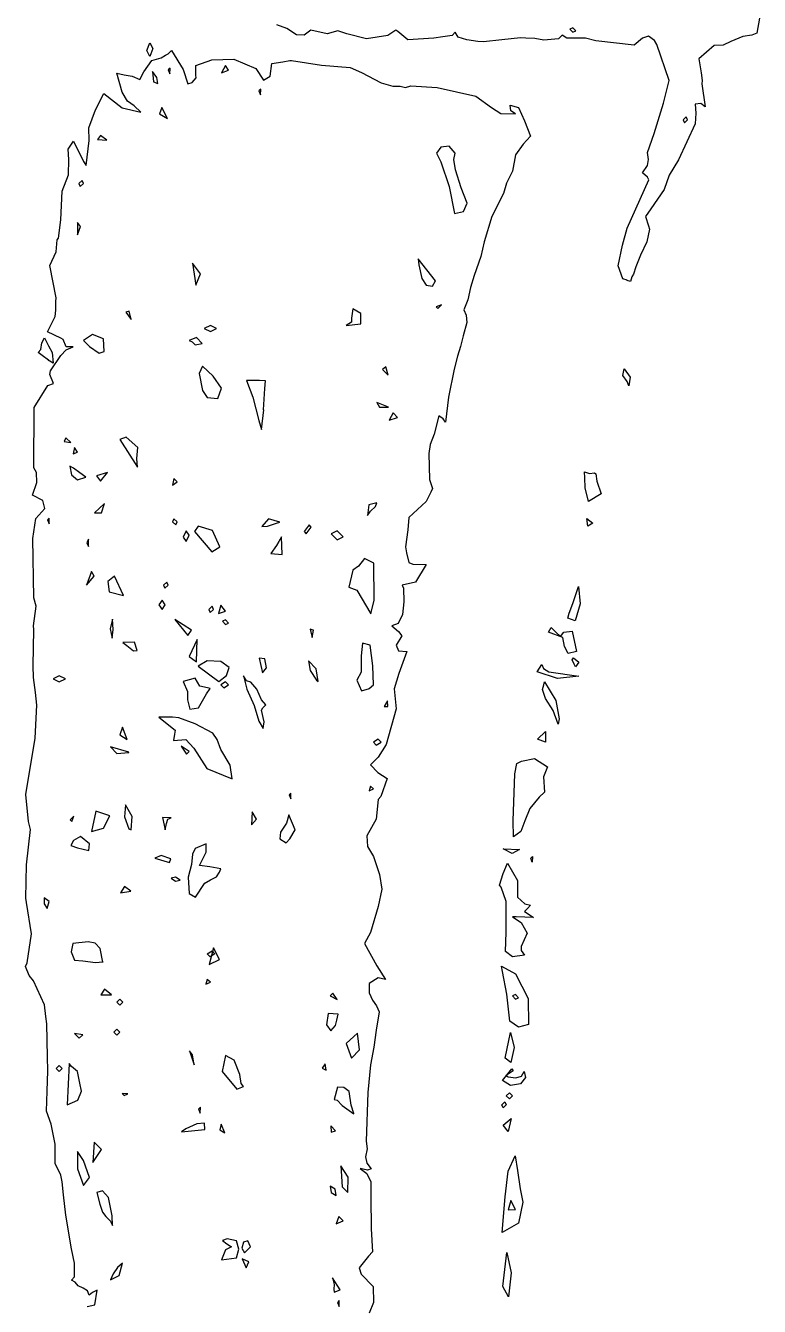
# Model space of a CAD drawing. Extents: x -16 to 63, y -3 to 108.
# Drawn here: x 39.909 to 41.47, y 86.249 to 88.974 of the extents above; entities that cross this region are included whole.
import ezdxf

# ---------------------------------------------------------------- set-up
doc = ezdxf.new("R2010")
doc.units = 0

msp = doc.modelspace()

# ---------------------------------------------------------------- linework, layer by layer
at = {"layer": 'Layer 1'}
for p, q in [((40.464557, 88.967687), (40.44308, 88.975589)), ((41.072884, 88.969603), (41.06645, 88.966781)), ((41.079319, 88.962801), (41.072884, 88.969603)), ((41.469753, 88.99012), (41.464448, 88.958032)), ((40.484736, 88.954648), (40.464557, 88.967687)), ((40.500964, 88.953801), (40.484736, 88.954648)), ((40.515414, 88.964131), (40.500964, 88.953801)), ((40.550161, 88.956257), (40.515414, 88.964131)), ((40.572654, 88.962776), (40.550161, 88.956257)), ((40.592099, 88.956595), (40.572654, 88.962776)), ((40.633874, 88.946153), (40.592099, 88.956595)), ((40.679114, 88.953011), (40.633874, 88.946153)), ((40.696583, 88.9643), (40.679114, 88.953011)), ((40.700732, 88.96176), (40.696583, 88.9643)), ((40.721814, 88.944178), (40.700732, 88.96176)), ((40.777319, 88.947254), (40.721814, 88.944178)), ((40.796594, 88.950076), (40.777319, 88.947254)), ((40.81587, 88.952898), (40.796594, 88.950076)), ((40.822305, 88.959841), (40.81587, 88.952898)), ((40.828739, 88.949681), (40.822305, 88.959841)), ((40.847423, 88.943641), (40.828739, 88.949681)), ((40.87048, 88.940622), (40.847423, 88.943641)), ((40.922101, 88.943895), (40.882503, 88.939775)), ((40.961545, 88.947847), (40.922101, 88.943895)), ((40.973031, 88.947564), (40.961545, 88.947847)), ((40.992335, 88.947), (40.973031, 88.947564)), ((41.011357, 88.943077), (40.992335, 88.947)), ((41.042461, 88.945617), (41.011357, 88.943077)), ((41.050504, 88.953491), (41.042461, 88.945617)), ((41.060156, 88.947056), (41.050504, 88.953491)), ((41.099754, 88.947621), (41.060156, 88.947056)), ((41.06645, 88.966781), (41.072884, 88.959979)), ((41.072884, 88.959979), (41.079319, 88.962801)), ((41.079319, 88.962801), (41.079319, 88.962801)), ((41.121711, 88.941892), (41.099754, 88.947621)), ((41.220839, 88.947169), (41.203144, 88.932776)), ((41.23368, 88.951769), (41.220839, 88.947169)), ((41.246549, 88.942513), (41.23368, 88.951769)), ((41.251714, 88.934243), (41.246549, 88.942513)), ((41.434222, 88.950863), (41.408906, 88.940083)), ((41.453695, 88.954081), (41.434222, 88.950863)), ((41.464448, 88.958032), (41.453695, 88.954081)), ((40.166599, 88.921086), (40.173033, 88.93754)), ((40.173033, 88.908612), (40.166599, 88.921086)), ((40.166599, 88.921086), (40.166599, 88.921086)), ((40.173033, 88.93754), (40.179468, 88.925065)), ((40.179468, 88.925065), (40.173033, 88.908612)), ((40.211831, 88.914116), (40.218718, 88.920918)), ((40.218718, 88.920918), (40.243976, 88.880388)), ((40.882503, 88.939775), (40.87048, 88.940622)), ((41.203144, 88.932776), (41.121711, 88.941892)), ((41.27782, 88.857115), (41.251714, 88.934243)), ((41.373487, 88.931842), (41.340882, 88.903453)), ((41.39282, 88.932124), (41.373487, 88.931842)), ((41.408906, 88.940083), (41.39282, 88.932124)), ((40.16041, 88.875452), (40.176977, 88.899977)), ((40.176977, 88.899977), (40.19693, 88.905621)), ((40.19693, 88.905621), (40.206074, 88.910871)), ((40.206074, 88.910871), (40.211831, 88.914116)), ((40.271129, 88.889391), (40.305066, 88.901583)), ((40.271129, 88.868591), (40.271129, 88.889391)), ((40.305066, 88.901583), (40.351816, 88.902429)), ((40.334227, 88.889106), (40.325449, 88.873922)), ((40.340266, 88.879454), (40.334227, 88.889106)), ((40.351816, 88.902429), (40.398262, 88.882617)), ((40.429109, 88.866503), (40.432552, 88.893681)), ((40.432552, 88.893681), (40.45575, 88.89687)), ((40.45575, 88.89687), (40.470962, 88.9002)), ((40.470962, 88.9002), (40.474603, 88.899635)), ((40.474603, 88.899635), (40.538012, 88.889983)), ((40.538012, 88.889983), (40.599342, 88.884847)), ((41.340882, 88.903453), (41.34599, 88.873794)), ((40.114465, 88.832291), (40.102583, 88.872771)), ((40.102583, 88.872771), (40.118642, 88.869553)), ((40.118642, 88.869553), (40.135406, 88.866731)), ((40.135406, 88.866731), (40.151746, 88.859619)), ((40.151746, 88.859619), (40.16041, 88.875452)), ((40.187875, 88.863396), (40.178844, 88.876237)), ((40.178844, 88.876237), (40.181102, 88.854788)), ((40.190133, 88.851034), (40.187875, 88.863396)), ((40.187875, 88.863396), (40.187875, 88.863396)), ((40.216114, 88.883885), (40.212219, 88.87999)), ((40.212219, 88.87999), (40.215606, 88.871552)), ((40.215606, 88.871552), (40.216171, 88.883885)), ((40.216171, 88.883885), (40.216114, 88.883885)), ((40.243976, 88.880388), (40.253628, 88.850218)), ((40.26328, 88.852758), (40.271324, 88.863285)), ((40.271324, 88.863285), (40.271129, 88.868591)), ((40.325449, 88.873922), (40.340266, 88.879454)), ((40.340266, 88.879454), (40.340266, 88.879454)), ((40.398262, 88.882617), (40.414631, 88.857669)), ((40.414631, 88.857669), (40.429109, 88.866503)), ((40.599342, 88.884847), (40.623161, 88.874264)), ((40.623161, 88.874264), (40.665229, 88.852617)), ((41.34599, 88.873794), (41.347684, 88.857482)), ((40.181102, 88.854788), (40.190133, 88.851034)), ((40.253628, 88.850218), (40.26328, 88.852758)), ((40.408928, 88.838899), (40.405033, 88.835004)), ((40.405033, 88.835004), (40.40842, 88.826566)), ((40.40842, 88.826566), (40.408984, 88.838899)), ((40.408984, 88.838899), (40.408928, 88.838899)), ((40.665229, 88.852617), (40.68998, 88.845054)), ((40.68998, 88.845054), (40.705672, 88.845006)), ((40.705672, 88.845006), (40.71713, 88.842466)), ((40.71713, 88.842466), (40.72808, 88.845994)), ((40.72808, 88.845994), (40.784307, 88.842296)), ((40.784307, 88.842296), (40.866363, 88.824178)), ((41.265712, 88.808911), (41.27782, 88.857115)), ((41.347684, 88.857482), (41.347402, 88.850172)), ((41.347402, 88.850172), (41.354514, 88.801173)), ((40.057634, 88.795117), (40.075329, 88.829399)), ((40.075329, 88.829399), (40.114329, 88.799356)), ((40.125246, 88.813016), (40.114465, 88.832291)), ((40.139695, 88.803589), (40.125246, 88.813016)), ((40.866363, 88.824178), (40.899567, 88.79954)), ((41.246182, 88.744641), (41.265712, 88.808911)), ((41.34537, 88.808172), (41.332867, 88.807043)), ((41.332867, 88.807043), (41.334843, 88.787626)), ((41.354514, 88.801173), (41.34537, 88.808172)), ((40.043297, 88.756371), (40.057634, 88.795117)), ((40.114329, 88.799356), (40.153976, 88.790184)), ((40.153976, 88.790184), (40.139695, 88.803589)), ((40.198382, 88.799554), (40.193471, 88.786177)), ((40.193471, 88.786177), (40.210659, 88.776412)), ((40.210659, 88.776412), (40.198382, 88.799554)), ((40.198382, 88.799554), (40.198382, 88.799554)), ((40.899567, 88.79954), (40.919802, 88.786812)), ((40.919802, 88.786812), (40.950979, 88.786247)), ((40.941299, 88.792682), (40.939323, 88.805128)), ((40.939323, 88.805128), (40.957386, 88.799596)), ((40.950979, 88.786247), (40.941299, 88.792682)), ((40.957386, 88.799596), (40.970227, 88.771656)), ((41.314303, 88.780015), (41.307501, 88.77358)), ((41.317125, 88.77358), (41.314303, 88.780015)), ((41.334843, 88.787626), (41.332867, 88.765133)), ((40.044143, 88.729983), (40.043297, 88.756371)), ((40.970227, 88.771656), (40.983068, 88.738653)), ((41.332867, 88.765133), (41.297869, 88.688459)), ((41.307501, 88.77358), (41.310323, 88.767146)), ((41.310323, 88.767146), (41.317125, 88.77358)), ((41.317125, 88.77358), (41.317125, 88.77358)), ((39.99927, 88.710984), (40.010757, 88.728086)), ((40.010757, 88.728086), (40.03181, 88.685079)), ((40.037483, 88.676725), (40.044143, 88.729983)), ((40.068199, 88.740143), (40.061397, 88.7321)), ((40.061397, 88.7321), (40.081576, 88.730125)), ((40.081576, 88.73004), (40.068199, 88.740143)), ((40.081576, 88.730125), (40.081576, 88.73004)), ((40.983068, 88.738653), (40.967009, 88.722002)), ((41.231507, 88.703981), (41.246182, 88.744641)), ((40.000681, 88.68897), (39.99927, 88.710984)), ((40.792107, 88.715322), (40.782652, 88.702594)), ((40.782652, 88.702594), (40.792333, 88.684504)), ((40.809463, 88.717862), (40.792107, 88.715322)), ((40.82222, 88.70265), (40.809463, 88.717862)), ((40.81968, 88.688991), (40.82222, 88.70265)), ((40.950951, 88.699424), (40.944516, 88.664076)), ((40.967009, 88.722002), (40.950951, 88.699424)), ((41.234047, 88.68939), (41.231507, 88.703981)), ((39.999835, 88.6563), (40.000681, 88.68897)), ((40.03181, 88.685079), (40.037483, 88.676725)), ((40.792333, 88.684504), (40.80952, 88.631799)), ((40.823518, 88.667373), (40.81968, 88.688991)), ((41.220811, 88.660773), (41.232071, 88.676719)), ((41.232071, 88.676719), (41.234047, 88.68939)), ((41.297869, 88.688459), (41.277803, 88.655795)), ((39.986627, 88.622067), (39.999835, 88.6563)), ((40.028939, 88.644885), (40.022137, 88.63845)), ((40.031761, 88.63845), (40.028939, 88.644885)), ((40.834976, 88.629058), (40.823518, 88.667373)), ((40.944516, 88.664076), (40.931675, 88.638535)), ((41.188355, 88.542889), (41.234611, 88.645815)), ((41.232071, 88.651347), (41.220811, 88.660773)), ((41.234611, 88.645815), (41.232071, 88.651347)), ((41.277803, 88.655795), (41.267191, 88.625698)), ((39.983607, 88.561113), (39.986627, 88.622067)), ((40.022137, 88.63845), (40.024959, 88.632016)), ((40.024959, 88.632016), (40.031761, 88.63845)), ((40.031761, 88.63845), (40.031761, 88.63845)), ((40.80952, 88.631799), (40.820781, 88.574654)), ((40.848015, 88.596543), (40.834976, 88.629058)), ((40.925241, 88.61703), (40.900349, 88.567751)), ((40.931675, 88.638535), (40.925241, 88.61703)), ((41.267191, 88.625698), (41.238498, 88.584096)), ((40.840056, 88.578775), (40.8481, 88.596414)), ((40.8481, 88.596414), (40.848015, 88.596543)), ((39.978922, 88.5217), (39.983607, 88.561113)), ((40.820781, 88.574654), (40.840056, 88.578775)), ((40.900349, 88.567751), (40.883951, 88.514193)), ((41.238498, 88.584096), (41.227237, 88.567868)), ((41.227237, 88.567868), (41.234039, 88.548141)), ((40.025236, 88.546864), (40.018914, 88.554907)), ((40.018914, 88.554907), (40.018914, 88.529197)), ((40.018914, 88.529197), (40.025236, 88.546864)), ((40.025236, 88.546864), (40.025236, 88.546864)), ((41.178703, 88.507219), (41.188355, 88.542889)), ((41.236296, 88.540662), (41.230144, 88.513738)), ((41.234039, 88.548141), (41.236296, 88.540662)), ((39.973447, 88.492829), (39.975705, 88.518003)), ((39.975705, 88.518003), (39.978922, 88.5217)), ((40.883951, 88.514193), (40.877065, 88.482836)), ((41.169277, 88.463148), (41.178703, 88.507219)), ((41.230144, 88.513738), (41.21671, 88.485601)), ((39.960295, 88.463492), (39.973447, 88.492829)), ((40.877065, 88.482836), (40.863011, 88.442422)), ((41.21671, 88.485601), (41.206889, 88.461104)), ((39.973475, 88.39518), (39.960295, 88.463492)), ((40.28096, 88.445626), (40.263406, 88.468429)), ((40.263406, 88.468429), (40.271139, 88.421524)), ((40.78075, 88.431176), (40.743833, 88.477771)), ((40.743833, 88.477771), (40.744961, 88.465325)), ((40.744961, 88.465325), (40.751622, 88.435717)), ((41.178929, 88.435264), (41.169277, 88.463148)), ((41.206889, 88.461104), (41.201696, 88.445328)), ((40.271139, 88.421524), (40.28096, 88.445626)), ((40.28096, 88.445626), (40.28096, 88.445626)), ((40.751622, 88.435717), (40.761048, 88.42217)), ((40.774284, 88.41963), (40.780747, 88.431173)), ((40.780747, 88.431173), (40.78075, 88.431176)), ((40.863011, 88.442422), (40.855108, 88.416711)), ((41.188581, 88.432357), (41.178929, 88.435264)), ((41.188798, 88.431866), (41.188581, 88.432357)), ((41.195318, 88.429326), (41.188798, 88.431866)), ((41.19814, 88.439344), (41.195318, 88.429326)), ((41.201696, 88.445328), (41.19814, 88.439344)), ((40.761048, 88.42217), (40.774284, 88.41963)), ((40.855108, 88.416711), (40.849238, 88.391001)), ((39.972662, 88.368369), (39.973227, 88.386883)), ((39.973227, 88.386883), (39.973475, 88.39518)), ((40.605005, 88.371249), (40.601788, 88.351973)), ((40.62191, 88.361625), (40.605005, 88.371249)), ((40.793554, 88.380111), (40.782039, 88.375708)), ((40.782039, 88.375708), (40.785652, 88.372124)), ((40.785652, 88.372124), (40.793582, 88.380111)), ((40.793582, 88.380111), (40.793554, 88.380111)), ((40.849238, 88.391001), (40.841308, 88.369467)), ((39.954995, 88.322669), (39.971816, 88.35533)), ((39.971816, 88.35533), (39.972662, 88.368369)), ((40.12882, 88.366649), (40.121934, 88.364673)), ((40.121934, 88.364673), (40.133307, 88.348502)), ((40.12882, 88.366592), (40.12882, 88.366649)), ((40.133307, 88.348502), (40.12882, 88.366592)), ((40.60207, 88.34297), (40.590809, 88.335915)), ((40.601788, 88.351973), (40.60207, 88.34297)), ((40.62191, 88.339753), (40.62191, 88.361625)), ((40.841308, 88.369467), (40.84619, 88.358207)), ((40.84619, 88.358207), (40.847037, 88.342713)), ((39.983917, 88.309433), (39.954995, 88.322669)), ((40.051246, 88.317071), (40.031773, 88.30423)), ((40.074219, 88.307983), (40.051246, 88.317071)), ((40.30169, 88.336366), (40.288849, 88.329932)), ((40.288849, 88.329932), (40.30169, 88.323497)), ((40.314559, 88.329932), (40.30169, 88.336366)), ((40.30169, 88.323497), (40.314559, 88.329932)), ((40.314559, 88.329932), (40.314559, 88.329932)), ((40.590809, 88.335915), (40.621791, 88.339753)), ((40.621791, 88.339753), (40.62191, 88.339753)), ((40.847037, 88.342713), (40.83984, 88.313793)), ((39.941094, 88.285147), (39.943352, 88.298863)), ((39.943352, 88.298863), (39.94877, 88.309475)), ((39.94877, 88.309475), (39.957265, 88.292542)), ((39.957265, 88.292542), (39.965308, 88.278741)), ((39.988743, 88.306413), (39.983917, 88.309433)), ((39.995178, 88.290637), (39.988743, 88.306413)), ((39.994755, 88.2844), (40.009628, 88.290354)), ((40.009628, 88.290354), (39.995178, 88.290637)), ((40.031773, 88.30423), (40.044416, 88.291389)), ((40.044416, 88.291389), (40.065244, 88.276939)), ((40.075602, 88.280692), (40.074191, 88.308011)), ((40.074191, 88.308011), (40.074219, 88.307983)), ((40.272178, 88.310664), (40.256712, 88.303863)), ((40.256712, 88.303863), (40.263147, 88.30104)), ((40.263147, 88.30104), (40.269581, 88.295001)), ((40.269581, 88.295001), (40.284313, 88.297823)), ((40.284285, 88.297795), (40.272178, 88.310664)), ((40.284313, 88.297823), (40.284285, 88.297795)), ((40.834111, 88.291385), (40.827733, 88.271065)), ((40.83984, 88.313793), (40.834111, 88.291385)), ((39.93528, 88.278713), (39.941094, 88.285147)), ((39.944226, 88.272278), (39.93528, 88.278713)), ((39.957039, 88.262231), (39.944226, 88.272278)), ((39.967284, 88.25622), (39.956955, 88.262259)), ((39.956955, 88.262259), (39.957039, 88.262231)), ((39.961791, 88.239755), (39.98372, 88.272208)), ((39.965308, 88.278741), (39.967284, 88.25622)), ((39.98372, 88.272208), (39.994755, 88.2844)), ((40.065244, 88.276939), (40.075602, 88.280692)), ((40.827733, 88.271065), (40.820762, 88.243435)), ((39.960098, 88.23205), (39.961791, 88.239755)), ((40.284918, 88.24938), (40.277665, 88.233745)), ((40.307806, 88.22827), (40.284918, 88.24938)), ((40.675084, 88.24835), (40.668057, 88.24231)), ((40.668057, 88.24231), (40.67991, 88.230429)), ((40.67991, 88.230429), (40.675084, 88.24835)), ((40.675084, 88.24835), (40.675084, 88.24835)), ((40.820762, 88.243435), (40.808626, 88.183443)), ((41.178927, 88.229603), (41.182145, 88.243799)), ((41.182145, 88.243799), (41.194986, 88.225906)), ((39.927253, 88.161743), (39.955808, 88.208598)), ((39.955808, 88.208598), (39.967803, 88.212718)), ((39.967803, 88.212718), (39.960098, 88.23205)), ((40.277665, 88.233745), (40.285172, 88.197688)), ((40.325191, 88.202757), (40.307806, 88.22827)), ((40.393398, 88.219049), (40.37892, 88.218767)), ((40.37892, 88.218767), (40.391761, 88.183726)), ((40.406041, 88.219219), (40.393398, 88.219049)), ((40.419334, 88.218654), (40.406041, 88.219219)), ((40.417923, 88.202172), (40.419334, 88.218654)), ((41.188579, 88.21696), (41.178927, 88.229603)), ((41.191768, 88.208013), (41.188551, 88.21696)), ((41.188551, 88.21696), (41.188579, 88.21696)), ((41.194986, 88.225906), (41.191768, 88.208013)), ((40.285172, 88.197688), (40.295247, 88.182984)), ((40.295247, 88.182984), (40.317825, 88.180444)), ((40.317825, 88.180444), (40.317853, 88.180602)), ((40.317853, 88.180602), (40.325191, 88.202757)), ((40.391761, 88.183726), (40.404602, 88.133937)), ((40.415101, 88.156444), (40.417923, 88.202172)), ((40.808626, 88.183443), (40.801656, 88.130722)), ((39.925842, 88.033213), (39.927253, 88.161743)), ((40.410867, 88.114633), (40.415157, 88.156551)), ((40.415157, 88.156551), (40.415101, 88.156444)), ((40.680909, 88.162145), (40.656074, 88.172277)), ((40.656074, 88.172277), (40.661803, 88.162568)), ((40.661803, 88.162568), (40.680909, 88.162004)), ((40.680909, 88.162004), (40.680909, 88.162145)), ((40.404602, 88.133937), (40.410867, 88.114633)), ((40.690928, 88.149981), (40.682489, 88.134967)), ((40.682489, 88.134967), (40.700213, 88.140329)), ((40.700185, 88.140329), (40.690928, 88.149981)), ((40.700213, 88.140329), (40.700185, 88.140329)), ((40.78794, 88.143563), (40.777526, 88.105073)), ((40.79683, 88.137128), (40.78794, 88.143563)), ((40.801656, 88.130722), (40.79683, 88.137128)), ((40.122281, 88.098532), (40.109016, 88.093706)), ((40.147794, 88.076208), (40.122281, 88.098532)), ((40.777526, 88.105073), (40.769652, 88.082721)), ((39.994387, 88.097093), (39.990661, 88.089473)), ((39.990661, 88.089473), (40.004575, 88.086933)), ((40.004575, 88.086905), (39.994387, 88.097093)), ((40.004575, 88.086933), (40.004575, 88.086905)), ((40.012759, 88.076208), (40.010219, 88.062972)), ((40.018912, 88.066782), (40.012759, 88.076208)), ((40.109016, 88.093706), (40.146738, 88.034499)), ((40.145254, 88.053292), (40.147794, 88.076208)), ((40.769652, 88.082721), (40.766632, 88.063361)), ((40.010219, 88.062972), (40.018883, 88.066782)), ((40.018883, 88.066782), (40.018912, 88.066782)), ((40.145327, 88.053295), (40.145254, 88.053292)), ((40.146738, 88.034499), (40.145327, 88.053295)), ((40.766632, 88.063361), (40.767761, 88.008364)), ((39.931599, 88.023222), (39.925842, 88.033213)), ((39.932728, 88.002028), (39.931599, 88.023222)), ((40.010814, 88.03258), (40.002771, 88.036559)), ((40.002771, 88.036559), (40.006073, 88.018186)), ((40.006073, 88.018186), (40.018914, 88.007575)), ((40.024107, 88.022674), (40.010814, 88.03258)), ((40.036553, 88.013276), (40.024107, 88.022674)), ((40.083131, 88.023012), (40.059847, 88.016041)), ((40.059847, 88.016041), (40.068032, 88.004781)), ((40.068032, 88.004781), (40.083131, 88.023012)), ((40.083131, 88.023012), (40.083131, 88.023012)), ((41.09863, 88.011822), (41.097783, 88.02438)), ((41.097783, 88.02438), (41.108536, 88.02105)), ((41.108536, 88.02105), (41.119232, 88.022461)), ((41.119232, 88.022461), (41.122139, 88.020768)), ((41.122139, 88.020768), (41.123832, 88.00471)), ((39.923499, 87.975386), (39.932728, 88.002028)), ((40.018914, 88.007575), (40.036553, 88.013276)), ((40.036553, 88.013276), (40.036553, 88.013276)), ((40.223866, 88.010397), (40.221044, 87.996258)), ((40.221044, 87.996258), (40.231035, 88.003426)), ((40.231007, 88.003426), (40.223866, 88.010397)), ((40.231035, 88.003426), (40.231007, 88.003426)), ((40.767761, 88.008364), (40.77428, 87.989342)), ((40.77428, 87.989342), (40.770809, 87.981102)), ((41.098912, 87.990316), (41.09863, 88.011822)), ((41.106504, 87.961882), (41.098912, 87.990316)), ((41.123832, 88.00471), (41.132807, 87.978209)), ((39.945372, 87.96342), (39.923499, 87.975386)), ((39.949605, 87.946571), (39.945372, 87.96342)), ((40.760846, 87.961459), (40.724053, 87.927779)), ((40.770809, 87.981102), (40.760846, 87.961459)), ((41.132807, 87.978209), (41.106504, 87.961868)), ((41.106504, 87.961868), (41.106504, 87.961882)), ((39.930696, 87.925743), (39.949605, 87.946571)), ((40.076761, 87.957506), (40.055566, 87.937637)), ((40.055566, 87.937637), (40.070101, 87.937417)), ((40.070101, 87.93744), (40.076761, 87.957506)), ((40.070101, 87.937417), (40.070101, 87.93744)), ((40.638735, 87.954345), (40.635913, 87.931457)), ((40.635913, 87.931457), (40.642348, 87.941109)), ((40.656092, 87.958776), (40.638735, 87.954345)), ((40.642348, 87.94108), (40.65327, 87.950732)), ((40.642348, 87.941109), (40.642348, 87.94108)), ((40.65327, 87.950732), (40.656092, 87.958776)), ((39.924177, 87.883074), (39.930696, 87.925743)), ((39.95903, 87.926236), (39.955135, 87.922341)), ((39.955135, 87.922341), (39.958522, 87.913902)), ((39.958522, 87.913902), (39.959086, 87.926236)), ((39.959086, 87.926236), (39.95903, 87.926236)), ((40.224205, 87.925022), (40.221383, 87.918587)), ((40.221383, 87.918587), (40.228184, 87.912153)), ((40.231007, 87.918587), (40.224205, 87.925022)), ((40.228184, 87.912153), (40.231007, 87.918587)), ((40.231007, 87.918587), (40.231007, 87.918587)), ((40.275998, 87.909443), (40.267955, 87.897477)), ((40.306097, 87.899566), (40.275998, 87.909443)), ((40.42543, 87.924514), (40.41098, 87.908202)), ((40.41098, 87.908202), (40.423426, 87.908766)), ((40.423426, 87.908766), (40.442702, 87.915822)), ((40.449531, 87.917882), (40.42543, 87.924514)), ((40.442702, 87.915624), (40.449531, 87.917882)), ((40.442702, 87.915822), (40.442702, 87.915624)), ((40.512199, 87.912068), (40.501446, 87.897703)), ((40.505623, 87.892877), (40.516376, 87.907242)), ((40.516376, 87.907242), (40.512199, 87.912068)), ((40.516376, 87.907242), (40.516376, 87.907242)), ((40.724053, 87.927779), (40.721513, 87.901137)), ((41.10467, 87.909417), (41.102412, 87.925165)), ((41.102412, 87.925165), (41.115676, 87.915259)), ((41.104811, 87.909417), (41.10467, 87.909417)), ((41.115676, 87.915259), (41.104811, 87.909417)), ((39.92587, 87.756514), (39.924177, 87.883074)), ((40.042448, 87.881616), (40.039203, 87.873573)), ((40.042448, 87.881588), (40.042448, 87.881616)), ((40.042448, 87.86553), (40.042448, 87.881588)), ((40.250282, 87.899283), (40.243848, 87.886047)), ((40.243848, 87.886047), (40.250282, 87.87679)), ((40.256717, 87.890027), (40.250282, 87.899283)), ((40.250282, 87.87679), (40.256717, 87.890027)), ((40.256717, 87.890027), (40.256717, 87.890027)), ((40.267955, 87.897477), (40.304912, 87.854399)), ((40.306097, 87.899552), (40.306097, 87.899566)), ((40.322156, 87.865208), (40.306097, 87.899552)), ((40.45298, 87.886425), (40.44742, 87.876294)), ((40.454673, 87.849147), (40.45298, 87.886425)), ((40.501446, 87.897703), (40.505623, 87.892877)), ((40.571635, 87.899283), (40.558794, 87.893075)), ((40.558794, 87.893075), (40.571635, 87.87998)), ((40.584504, 87.886217), (40.571635, 87.899283)), ((40.571635, 87.87998), (40.584504, 87.886188)), ((40.584504, 87.886188), (40.584504, 87.886217)), ((40.721513, 87.901137), (40.717167, 87.865227)), ((40.039203, 87.873573), (40.042448, 87.86553)), ((40.304912, 87.854399), (40.322156, 87.865208)), ((40.442396, 87.868222), (40.430289, 87.851063)), ((40.44742, 87.876294), (40.442396, 87.868222)), ((40.717167, 87.865227), (40.71886, 87.852245)), ((40.430289, 87.851063), (40.454701, 87.849087)), ((40.454701, 87.849087), (40.454673, 87.849147)), ((40.629602, 87.839994), (40.616648, 87.823794)), ((40.64933, 87.830342), (40.629602, 87.839994)), ((40.649279, 87.830339), (40.64933, 87.830342)), ((40.650125, 87.751483), (40.649279, 87.830339)), ((40.71886, 87.852245), (40.723827, 87.831784)), ((40.723827, 87.831784), (40.732378, 87.82851)), ((40.732378, 87.82851), (40.761157, 87.827663)), ((40.761157, 87.827663), (40.738127, 87.790102)), ((40.048677, 87.812517), (40.038404, 87.783917)), ((40.038404, 87.783917), (40.054208, 87.802882)), ((40.054208, 87.802865), (40.048677, 87.812517)), ((40.054208, 87.802882), (40.054208, 87.802865)), ((40.097724, 87.802865), (40.083302, 87.791689)), ((40.116774, 87.761474), (40.097724, 87.802865)), ((40.604541, 87.815695), (40.596074, 87.779438)), ((40.616648, 87.823794), (40.604541, 87.815695)), ((40.083302, 87.791689), (40.086125, 87.769394)), ((40.208903, 87.790024), (40.202101, 87.783589)), ((40.202101, 87.783589), (40.204924, 87.777155)), ((40.204924, 87.777155), (40.211725, 87.783589)), ((40.211725, 87.783589), (40.208903, 87.790024)), ((40.211725, 87.783589), (40.211725, 87.783589)), ((40.596074, 87.779438), (40.613121, 87.772975)), ((40.613121, 87.772975), (40.643268, 87.722691)), ((40.738127, 87.790102), (40.710103, 87.783667)), ((40.710103, 87.783667), (40.712925, 87.777233)), ((40.712925, 87.777233), (40.713094, 87.748189)), ((41.072693, 87.744859), (41.084631, 87.780758)), ((41.084631, 87.780758), (41.0883, 87.74384)), ((39.931119, 87.739242), (39.92587, 87.756514)), ((40.086125, 87.769394), (40.116932, 87.761463)), ((40.116932, 87.761463), (40.116774, 87.761474)), ((40.198864, 87.751456), (40.192429, 87.741804)), ((40.205299, 87.741804), (40.198864, 87.751456)), ((40.643268, 87.722691), (40.650125, 87.751483)), ((40.713094, 87.748189), (40.710837, 87.721124)), ((41.06513, 87.724116), (41.072693, 87.744859)), ((41.0883, 87.74384), (41.077632, 87.707538)), ((39.925616, 87.6974), (39.931119, 87.739242)), ((40.192429, 87.741804), (40.198864, 87.732152)), ((40.198864, 87.732152), (40.205299, 87.741804)), ((40.205299, 87.741804), (40.205299, 87.741804)), ((40.305312, 87.738586), (40.298511, 87.732152)), ((40.298511, 87.732152), (40.301333, 87.725717)), ((40.301333, 87.725717), (40.308135, 87.732152)), ((40.308135, 87.732152), (40.305312, 87.738586)), ((40.308135, 87.732152), (40.308135, 87.732152)), ((40.324193, 87.7409), (40.318831, 87.723572)), ((40.318831, 87.723572), (40.333817, 87.728229)), ((40.333845, 87.728257), (40.324193, 87.7409)), ((40.333817, 87.728229), (40.333845, 87.728257)), ((40.710837, 87.721124), (40.701382, 87.701736)), ((41.06259, 87.713589), (41.06513, 87.724116)), ((39.924769, 87.61181), (39.92618, 87.68913)), ((39.92618, 87.68913), (39.925616, 87.6974)), ((40.093316, 87.711331), (40.088461, 87.69039)), ((40.088461, 87.69039), (40.09261, 87.671115)), ((40.09261, 87.671115), (40.094868, 87.689374)), ((40.093457, 87.711331), (40.093316, 87.711331)), ((40.094868, 87.689374), (40.093457, 87.711331)), ((40.261797, 87.688161), (40.226341, 87.710344)), ((40.226341, 87.710344), (40.253519, 87.676672)), ((40.333845, 87.709658), (40.32741, 87.706836)), ((40.32741, 87.706836), (40.333845, 87.700035)), ((40.34028, 87.702857), (40.333845, 87.709658)), ((40.333845, 87.700035), (40.34028, 87.702857)), ((40.34028, 87.702857), (40.34028, 87.702857)), ((40.520786, 87.68785), (40.51421, 87.689826)), ((40.51421, 87.689826), (40.518076, 87.672159)), ((40.701382, 87.701736), (40.687638, 87.697051)), ((40.687638, 87.697051), (40.702088, 87.684802)), ((41.02134, 87.683817), (41.027069, 87.693469)), ((41.027069, 87.693469), (41.036524, 87.683817)), ((41.062505, 87.713578), (41.06259, 87.713589)), ((41.077632, 87.707538), (41.062505, 87.713578)), ((40.14006, 87.662196), (40.115337, 87.66135)), ((40.14006, 87.662083), (40.14006, 87.662196)), ((40.145873, 87.644501), (40.14006, 87.662083)), ((40.253519, 87.676672), (40.261816, 87.688158)), ((40.273395, 87.667886), (40.256631, 87.63201)), ((40.261816, 87.688158), (40.261797, 87.688161)), ((40.272267, 87.620368), (40.273395, 87.667886)), ((40.518076, 87.672159), (40.520898, 87.687822)), ((40.520898, 87.687822), (40.520786, 87.68785)), ((40.709369, 87.676025), (40.697375, 87.655762)), ((40.702088, 87.684802), (40.709369, 87.676025)), ((41.051555, 87.672387), (41.02134, 87.683817)), ((41.036524, 87.683817), (41.046853, 87.674165)), ((41.046853, 87.674165), (41.053485, 87.683817)), ((41.055365, 87.653027), (41.051555, 87.672387)), ((41.053485, 87.683817), (41.071463, 87.685511)), ((41.071463, 87.685511), (41.080409, 87.642161)), ((40.115337, 87.66135), (40.124283, 87.654915)), ((40.124283, 87.654915), (40.138141, 87.643654)), ((40.138141, 87.643654), (40.145873, 87.644501)), ((40.625378, 87.660131), (40.622838, 87.633263)), ((40.641916, 87.655841), (40.625378, 87.660131)), ((40.64773, 87.611707), (40.641916, 87.655841)), ((40.697375, 87.655762), (40.701918, 87.643908)), ((40.701918, 87.643908), (40.719416, 87.642497)), ((40.719416, 87.642497), (40.702652, 87.595375)), ((41.062629, 87.637872), (41.055348, 87.653168)), ((41.055348, 87.653168), (41.055365, 87.653027)), ((41.080409, 87.642161), (41.062629, 87.637872)), ((39.925616, 87.5872), (39.924769, 87.61181)), ((40.256631, 87.63201), (40.272182, 87.620354)), ((40.272182, 87.620354), (40.272267, 87.620368)), ((40.295065, 87.622937), (40.2761, 87.610999)), ((40.2761, 87.610999), (40.319669, 87.578433)), ((40.323874, 87.620961), (40.295065, 87.622937)), ((40.341767, 87.608233), (40.323874, 87.620961)), ((40.335727, 87.591582), (40.341767, 87.608233)), ((40.417411, 87.62669), (40.405417, 87.628383)), ((40.405417, 87.628383), (40.412416, 87.597198)), ((40.412416, 87.597198), (40.421306, 87.607358)), ((40.421306, 87.607358), (40.417411, 87.62669)), ((40.421306, 87.607358), (40.421306, 87.607358)), ((40.527085, 87.605749), (40.510745, 87.622908)), ((40.510745, 87.622908), (40.513793, 87.602137)), ((40.622838, 87.633263), (40.622555, 87.598826)), ((40.649141, 87.571499), (40.64773, 87.611707)), ((40.996894, 87.598939), (41.006885, 87.614715)), ((41.006885, 87.614715), (41.01061, 87.606164)), ((41.071197, 87.624904), (41.074358, 87.628657)), ((41.075628, 87.61576), (41.071197, 87.624904)), ((41.074358, 87.628657), (41.085619, 87.619513)), ((41.075628, 87.615731), (41.075628, 87.61576)), ((41.078817, 87.609861), (41.075628, 87.615731)), ((41.085619, 87.619513), (41.078817, 87.609861)), ((39.929482, 87.555202), (39.925616, 87.5872)), ((39.980339, 87.590792), (39.967498, 87.584357)), ((39.967498, 87.584357), (39.980339, 87.577922)), ((39.993208, 87.584357), (39.980339, 87.590792)), ((39.980339, 87.577922), (39.993208, 87.584357)), ((39.993208, 87.584357), (39.993208, 87.584357)), ((40.26977, 87.585432), (40.24389, 87.578856)), ((40.279676, 87.568386), (40.26977, 87.585432)), ((40.319669, 87.578433), (40.335727, 87.591697)), ((40.335727, 87.591697), (40.335727, 87.591582)), ((40.378869, 87.58036), (40.372434, 87.590774)), ((40.372434, 87.590774), (40.379631, 87.562321)), ((40.387759, 87.577312), (40.378869, 87.58036)), ((40.513793, 87.602137), (40.527396, 87.581196)), ((40.527057, 87.605693), (40.527085, 87.605749)), ((40.530867, 87.578374), (40.527057, 87.605693)), ((40.527396, 87.581196), (40.530867, 87.578374)), ((40.622555, 87.598826), (40.613242, 87.581639)), ((40.613242, 87.581639), (40.62312, 87.558469)), ((40.702652, 87.595375), (40.692633, 87.563131)), ((41.040263, 87.584856), (40.99688, 87.598939)), ((40.99688, 87.598939), (40.996894, 87.598939)), ((41.01061, 87.606164), (41.021842, 87.599024)), ((41.021842, 87.599024), (41.085593, 87.589654)), ((41.085593, 87.589654), (41.040263, 87.584856)), ((39.932474, 87.528391), (39.929482, 87.555202)), ((40.24389, 87.578856), (40.253147, 87.557125)), ((40.253147, 87.557125), (40.253099, 87.539458)), ((40.295452, 87.565169), (40.279676, 87.568386)), ((40.293363, 87.552215), (40.301632, 87.563475)), ((40.301632, 87.563475), (40.295452, 87.565169)), ((40.33424, 87.577933), (40.324221, 87.571499)), ((40.324221, 87.571499), (40.33026, 87.565064)), ((40.33026, 87.565064), (40.340279, 87.571499)), ((40.340279, 87.571499), (40.33424, 87.577933)), ((40.340279, 87.571499), (40.340279, 87.571499)), ((40.379631, 87.562321), (40.394617, 87.527689)), ((40.40091, 87.562044), (40.387759, 87.577312)), ((40.410619, 87.539382), (40.40091, 87.562044)), ((40.62312, 87.558469), (40.639997, 87.563972)), ((40.639827, 87.563963), (40.649141, 87.571499)), ((40.639997, 87.563972), (40.639827, 87.563963)), ((40.692633, 87.563131), (40.697008, 87.520182)), ((41.008607, 87.561763), (41.011429, 87.571782)), ((41.014477, 87.54229), (41.008607, 87.561763)), ((41.011429, 87.571782), (41.01284, 87.577652)), ((41.01284, 87.577652), (41.036914, 87.53855)), ((39.929031, 87.457807), (39.932474, 87.528391)), ((40.253099, 87.539458), (40.258292, 87.519815)), ((40.276317, 87.522477), (40.293363, 87.552215)), ((40.394617, 87.527689), (40.404946, 87.494342)), ((40.420045, 87.529024), (40.410619, 87.539382)), ((40.413384, 87.522731), (40.420045, 87.529024)), ((40.678376, 87.537632), (40.6718, 87.525666)), ((40.6718, 87.525666), (40.679533, 87.525641)), ((40.678404, 87.537635), (40.678376, 87.537632)), ((40.679533, 87.525641), (40.678404, 87.537635)), ((41.031269, 87.517003), (41.014477, 87.54229)), ((41.036914, 87.53855), (41.043602, 87.499017)), ((40.221043, 87.502704), (40.19246, 87.502422)), ((40.19246, 87.502422), (40.227199, 87.475131)), ((40.234477, 87.501011), (40.221043, 87.502704)), ((40.269371, 87.488875), (40.234477, 87.501011)), ((40.258292, 87.519815), (40.276269, 87.522638)), ((40.276269, 87.522638), (40.276317, 87.522477)), ((40.410562, 87.517369), (40.413384, 87.522731)), ((40.41059, 87.517371), (40.410562, 87.517369)), ((40.416178, 87.493128), (40.41059, 87.517371)), ((40.697008, 87.520182), (40.675728, 87.444662)), ((41.031128, 87.516972), (41.031269, 87.517003)), ((41.041909, 87.487756), (41.031128, 87.516972)), ((41.043602, 87.499017), (41.041909, 87.487756)), ((40.114647, 87.481507), (40.108918, 87.465448)), ((40.124609, 87.455232), (40.114647, 87.481507)), ((40.227199, 87.475131), (40.225223, 87.466269)), ((40.307158, 87.468668), (40.269371, 87.488875)), ((40.404946, 87.494342), (40.413921, 87.478312)), ((40.413921, 87.478312), (40.416178, 87.493128)), ((40.997849, 87.455676), (41.014443, 87.472299)), ((41.014443, 87.472299), (41.015008, 87.449636)), ((39.909388, 87.338441), (39.929031, 87.457807)), ((40.108918, 87.465448), (40.124637, 87.455232)), ((40.124637, 87.455232), (40.124609, 87.455232)), ((40.225223, 87.466269), (40.223248, 87.453287)), ((40.223248, 87.453287), (40.249523, 87.455545)), ((40.249523, 87.455545), (40.266343, 87.437003)), ((40.316358, 87.455517), (40.307158, 87.468668)), ((40.324148, 87.434153), (40.316358, 87.455517)), ((40.658813, 87.455824), (40.648794, 87.44939)), ((40.648794, 87.44939), (40.654833, 87.442955)), ((40.654833, 87.442955), (40.664852, 87.44939)), ((40.675728, 87.444662), (40.658654, 87.417343)), ((40.664852, 87.44939), (40.658813, 87.455824)), ((40.664852, 87.44939), (40.664852, 87.44939)), ((41.015008, 87.449636), (40.997736, 87.455676)), ((40.997736, 87.455676), (40.997849, 87.455676)), ((40.128181, 87.428026), (40.089376, 87.439653)), ((40.089376, 87.439653), (40.102471, 87.425373)), ((40.102471, 87.425373), (40.128181, 87.427913)), ((40.128181, 87.427913), (40.128181, 87.428026)), ((40.256725, 87.429719), (40.239594, 87.44081)), ((40.239594, 87.44081), (40.250685, 87.423679)), ((40.250685, 87.423679), (40.256725, 87.429719)), ((40.256725, 87.429719), (40.256725, 87.429719)), ((40.266343, 87.437003), (40.294029, 87.39369)), ((40.344016, 87.400791), (40.324148, 87.434153)), ((40.658654, 87.417343), (40.642595, 87.401285)), ((40.294029, 87.39369), (40.348111, 87.371875)), ((40.344047, 87.40096), (40.344016, 87.400791)), ((40.348111, 87.371875), (40.344047, 87.40096)), ((40.642595, 87.401285), (40.658231, 87.385227)), ((40.949452, 87.382487), (40.95377, 87.404303)), ((40.95377, 87.404303), (40.963451, 87.409129)), ((40.963451, 87.409129), (40.991306, 87.414688)), ((40.991306, 87.414688), (41.019105, 87.397275)), ((41.019105, 87.397275), (41.010525, 87.375855)), ((40.658231, 87.385227), (40.677958, 87.372385)), ((40.677958, 87.372385), (40.664298, 87.33382)), ((40.946066, 87.282174), (40.949452, 87.382487)), ((41.010525, 87.375855), (41.012501, 87.343393)), ((39.91475, 87.280622), (39.909388, 87.338441)), ((40.473212, 87.34133), (40.469317, 87.337435)), ((40.469317, 87.337435), (40.472704, 87.328997)), ((40.472704, 87.328997), (40.473269, 87.34133)), ((40.473269, 87.34133), (40.473212, 87.34133)), ((40.642266, 87.356118), (40.639444, 87.346099)), ((40.639444, 87.346099), (40.648813, 87.350135)), ((40.648785, 87.350135), (40.642266, 87.356118)), ((40.648813, 87.350135), (40.648785, 87.350135)), ((41.012501, 87.343393), (41.001184, 87.332697)), ((40.121366, 87.316164), (40.118826, 87.290425)), ((40.135675, 87.291159), (40.121366, 87.316164)), ((40.658654, 87.327442), (40.654364, 87.285664)), ((40.664298, 87.33382), (40.658654, 87.327442)), ((40.981654, 87.308229), (40.970845, 87.282208)), ((41.001184, 87.332697), (40.981654, 87.308229)), ((39.918956, 87.264056), (39.91475, 87.280622)), ((40.011251, 87.292091), (40.003264, 87.28416)), ((40.003264, 87.28416), (40.006848, 87.280548)), ((40.006848, 87.280548), (40.011251, 87.292062)), ((40.011251, 87.292062), (40.011251, 87.292091)), ((40.058306, 87.302392), (40.048937, 87.259299)), ((40.087945, 87.29257), (40.058306, 87.302392)), ((40.074088, 87.266916), (40.087945, 87.29257)), ((40.118826, 87.290425), (40.128252, 87.265421)), ((40.133106, 87.262881), (40.135646, 87.291046)), ((40.135646, 87.291046), (40.135675, 87.291159)), ((40.218199, 87.28845), (40.199601, 87.289297)), ((40.199601, 87.289297), (40.205584, 87.26305)), ((40.208265, 87.276653), (40.211087, 87.28591)), ((40.211087, 87.28591), (40.218199, 87.28845)), ((40.390947, 87.301545), (40.389536, 87.27369)), ((40.389536, 87.27369), (40.399668, 87.285487)), ((40.399696, 87.285487), (40.390947, 87.301545)), ((40.399668, 87.285487), (40.399696, 87.285487)), ((40.468581, 87.29513), (40.463558, 87.277463)), ((40.482297, 87.262993), (40.468581, 87.29513)), ((40.654364, 87.285664), (40.63475, 87.250257)), ((40.946912, 87.248431), (40.946066, 87.282174)), ((40.970845, 87.282208), (40.962322, 87.259715)), ((39.910517, 87.188728), (39.918956, 87.264056)), ((40.048937, 87.259299), (40.074083, 87.266891)), ((40.074083, 87.266891), (40.074088, 87.266916)), ((40.128252, 87.265421), (40.133106, 87.262881)), ((40.205584, 87.26305), (40.208406, 87.276709)), ((40.208406, 87.276709), (40.208265, 87.276653)), ((40.451168, 87.257736), (40.449475, 87.243709)), ((40.463558, 87.277463), (40.451168, 87.257736)), ((40.470613, 87.243709), (40.482213, 87.262985)), ((40.482213, 87.262985), (40.482297, 87.262993)), ((40.962322, 87.259715), (40.946969, 87.248454)), ((40.010337, 87.240063), (40.005144, 87.230016)), ((40.005144, 87.230016), (40.018917, 87.224428)), ((40.025718, 87.248727), (40.010337, 87.240063)), ((40.044627, 87.233092), (40.025718, 87.248727)), ((40.043019, 87.21884), (40.044712, 87.233092)), ((40.044712, 87.233092), (40.044627, 87.233092)), ((40.292816, 87.232914), (40.269645, 87.223234)), ((40.292534, 87.215416), (40.292816, 87.232914)), ((40.449475, 87.243709), (40.462768, 87.235666)), ((40.462768, 87.235666), (40.470613, 87.243709)), ((40.63475, 87.250257), (40.636161, 87.227764)), ((40.636161, 87.227764), (40.64903, 87.206428)), ((40.946969, 87.248454), (40.946912, 87.248431)), ((40.018917, 87.224428), (40.043019, 87.21884)), ((40.197202, 87.208558), (40.183288, 87.203027)), ((40.183288, 87.203027), (40.214522, 87.193318)), ((40.217719, 87.201305), (40.197202, 87.208558)), ((40.214522, 87.193318), (40.217711, 87.201334)), ((40.217711, 87.201334), (40.217719, 87.201305)), ((40.263634, 87.211437), (40.261376, 87.189057)), ((40.269645, 87.223234), (40.263634, 87.211437)), ((40.278592, 87.186878), (40.292534, 87.215416)), ((40.64903, 87.206428), (40.661871, 87.168144)), ((40.924909, 87.222552), (40.924903, 87.222495)), ((40.924903, 87.222495), (40.959396, 87.221084)), ((40.944015, 87.212815), (40.924909, 87.222552)), ((40.959396, 87.221084), (40.944015, 87.212815)), ((40.986583, 87.193962), (40.983196, 87.202401)), ((40.983196, 87.202401), (40.983253, 87.202401)), ((40.983253, 87.202401), (40.987148, 87.206296)), ((40.987148, 87.206296), (40.986583, 87.193962)), ((39.909388, 87.117806), (39.910517, 87.188728)), ((40.261376, 87.189057), (40.254546, 87.162669)), ((40.300746, 87.184338), (40.278592, 87.186878)), ((40.323917, 87.180048), (40.300746, 87.184338)), ((40.314575, 87.162917), (40.321377, 87.172993)), ((40.321377, 87.172993), (40.323917, 87.180048)), ((40.925019, 87.170273), (40.933881, 87.19223)), ((40.933881, 87.19223), (40.955274, 87.155259)), ((40.227795, 87.162494), (40.218143, 87.159954)), ((40.218143, 87.159954), (40.227795, 87.153717)), ((40.237447, 87.156257), (40.227795, 87.162494)), ((40.227795, 87.153717), (40.237447, 87.156257)), ((40.237447, 87.156257), (40.237447, 87.156257)), ((40.254546, 87.162669), (40.256804, 87.127894)), ((40.269871, 87.11985), (40.288949, 87.148826)), ((40.288865, 87.148948), (40.301706, 87.156934)), ((40.288949, 87.148826), (40.288865, 87.148948)), ((40.301706, 87.156934), (40.314575, 87.162917)), ((40.661871, 87.168144), (40.666669, 87.136877)), ((40.916976, 87.14507), (40.925019, 87.170273)), ((40.920137, 87.141317), (40.916976, 87.14507)), ((40.955274, 87.155259), (40.955262, 87.119741)), ((39.910799, 87.108097), (39.909388, 87.117806)), ((39.958789, 87.110331), (39.948233, 87.118374)), ((39.948233, 87.118374), (39.948233, 87.105505)), ((40.118817, 87.1424), (40.110266, 87.12922)), ((40.110266, 87.12922), (40.132872, 87.132437)), ((40.132872, 87.132438), (40.118817, 87.1424)), ((40.132872, 87.132437), (40.132872, 87.132438)), ((40.256804, 87.127894), (40.269871, 87.11985)), ((40.666669, 87.136877), (40.65888, 87.099782)), ((40.930833, 87.110281), (40.920137, 87.141317)), ((40.955262, 87.119741), (40.970784, 87.105715)), ((39.9211, 87.041417), (39.910799, 87.108097)), ((39.948233, 87.105505), (39.954612, 87.095853)), ((39.954612, 87.095853), (39.958789, 87.110303)), ((39.958789, 87.110303), (39.958789, 87.110331)), ((40.65888, 87.099782), (40.642144, 87.044573)), ((40.93076, 87.045613), (40.930833, 87.110281)), ((40.976429, 87.095837), (40.969994, 87.089402)), ((40.969994, 87.089402), (40.979646, 87.082967)), ((40.970784, 87.105715), (40.982864, 87.102695)), ((40.982864, 87.102695), (40.976429, 87.095837)), ((40.95202, 87.077944), (40.944315, 87.077775)), ((40.944315, 87.077775), (40.962942, 87.066175)), ((40.989298, 87.076533), (40.95202, 87.077944)), ((40.962942, 87.066175), (40.976065, 87.043231)), ((40.979646, 87.082967), (40.989298, 87.076533)), ((39.9119, 86.980056), (39.9211, 87.041417)), ((40.642144, 87.044573), (40.629726, 87.021346)), ((40.929631, 87.004405), (40.93076, 87.045613)), ((40.976065, 87.043231), (40.963054, 87.014983)), ((40.009315, 87.021075), (40.005646, 87.003718)), ((40.041567, 87.024913), (40.009315, 87.021075)), ((40.056412, 87.021611), (40.041567, 87.024913)), ((40.067447, 87.010633), (40.056412, 87.021611)), ((40.072697, 86.981787), (40.067447, 87.010633)), ((40.308527, 87.012295), (40.299044, 86.976792)), ((40.321001, 86.98698), (40.308527, 87.012295)), ((40.629726, 87.021346), (40.655662, 86.973668)), ((40.963054, 87.014983), (40.962784, 87.005952)), ((40.005646, 87.003718), (40.012476, 86.985684)), ((40.012476, 86.985684), (40.030143, 86.983991)), ((40.030143, 86.983991), (40.057462, 86.980633)), ((40.057462, 86.980633), (40.072674, 86.982044)), ((40.072674, 86.982044), (40.072697, 86.981787)), ((40.295291, 86.999454), (40.305309, 87.005889)), ((40.30133, 86.99302), (40.295291, 86.999454)), ((40.295291, 86.999454), (40.295291, 86.999454)), ((40.299044, 86.976792), (40.321001, 86.986952)), ((40.311349, 86.999454), (40.30133, 86.99302)), ((40.305309, 87.005889), (40.311349, 86.999454)), ((40.321001, 86.986952), (40.321001, 86.98698)), ((40.944222, 86.99258), (40.929631, 87.004405)), ((40.944298, 86.992688), (40.944222, 86.99258)), ((40.970008, 86.9963), (40.944298, 86.992688)), ((40.962784, 87.005952), (40.970008, 86.9963)), ((39.908711, 86.972351), (39.9119, 86.980056)), ((39.916416, 86.953075), (39.908711, 86.972351)), ((40.655662, 86.973668), (40.674656, 86.94494)), ((40.923336, 86.961727), (40.921361, 86.972988)), ((40.921361, 86.972988), (40.950718, 86.956789)), ((40.93265, 86.913414), (40.923336, 86.961727)), ((40.950718, 86.956789), (40.978037, 86.90407)), ((39.925588, 86.941504), (39.916416, 86.953075)), ((39.948702, 86.890385), (39.925588, 86.941504)), ((40.295206, 86.94476), (40.292384, 86.934741)), ((40.292384, 86.934741), (40.301753, 86.938776)), ((40.301725, 86.938777), (40.295206, 86.94476)), ((40.301753, 86.938776), (40.301725, 86.938777)), ((40.658739, 86.948073), (40.639576, 86.935768)), ((40.639576, 86.935768), (40.639858, 86.916041)), ((40.674656, 86.94494), (40.658739, 86.948073)), ((40.076317, 86.923762), (40.068754, 86.911994)), ((40.068754, 86.911994), (40.091726, 86.912019)), ((40.091698, 86.912022), (40.076317, 86.923762)), ((40.091726, 86.912019), (40.091698, 86.912022)), ((40.108903, 86.903047), (40.102468, 86.896613)), ((40.115337, 86.896613), (40.108903, 86.903047)), ((40.562523, 86.915493), (40.556851, 86.909849)), ((40.556851, 86.909849), (40.571667, 86.902257)), ((40.571667, 86.902257), (40.562523, 86.915493)), ((40.571667, 86.902257), (40.571667, 86.902257)), ((40.639858, 86.916041), (40.64649, 86.900575)), ((40.64649, 86.900575), (40.655436, 86.888468)), ((40.939, 86.855905), (40.93265, 86.913414)), ((40.950647, 86.91264), (40.944212, 86.909818)), ((40.944212, 86.909818), (40.950647, 86.903017)), ((40.957082, 86.905839), (40.950647, 86.91264)), ((40.950647, 86.903017), (40.957082, 86.905839)), ((40.957082, 86.905839), (40.957082, 86.905839)), ((40.978037, 86.90407), (40.978883, 86.848892)), ((39.95206, 86.865917), (39.948702, 86.890385)), ((40.102468, 86.896613), (40.108903, 86.890178)), ((40.108903, 86.890178), (40.115337, 86.896613)), ((40.115337, 86.896613), (40.115337, 86.896613)), ((40.552242, 86.872593), (40.54863, 86.848265)), ((40.573465, 86.870899), (40.552242, 86.872593)), ((40.660601, 86.875993), (40.654646, 86.836894)), ((40.655436, 86.888468), (40.660601, 86.875993)), ((39.953753, 86.850112), (39.95206, 86.865917)), ((39.955165, 86.779834), (39.953753, 86.850112)), ((40.54863, 86.848265), (40.558366, 86.83517)), ((40.558366, 86.83517), (40.567962, 86.846656)), ((40.567962, 86.846656), (40.568018, 86.846572)), ((40.568018, 86.846572), (40.570558, 86.858058)), ((40.570558, 86.858058), (40.573465, 86.870899)), ((40.957203, 86.843488), (40.939, 86.855905)), ((40.978883, 86.848892), (40.957181, 86.843474)), ((40.030312, 86.827127), (40.012504, 86.829667)), ((40.012504, 86.829667), (40.022692, 86.819478)), ((40.022692, 86.819478), (40.030341, 86.827098)), ((40.030341, 86.827098), (40.030312, 86.827127)), ((40.102477, 86.838782), (40.096042, 86.832348)), ((40.096042, 86.832348), (40.102477, 86.825913)), ((40.108911, 86.832348), (40.102477, 86.838782)), ((40.102477, 86.825913), (40.108911, 86.832348)), ((40.108911, 86.832348), (40.108911, 86.832348)), ((40.614605, 86.830739), (40.590955, 86.808585)), ((40.614634, 86.830748), (40.614605, 86.830739)), ((40.618839, 86.795095), (40.614634, 86.830748)), ((40.654646, 86.836894), (40.649453, 86.800347)), ((40.929207, 86.777177), (40.940298, 86.83218)), ((40.940298, 86.83218), (40.948116, 86.800046)), ((40.957181, 86.843474), (40.957203, 86.843488)), ((40.263504, 86.784477), (40.257295, 86.792718)), ((40.257295, 86.792718), (40.266976, 86.763316)), ((40.590955, 86.808585), (40.602216, 86.777286)), ((40.602216, 86.777286), (40.618839, 86.795095)), ((40.649453, 86.800347), (40.642511, 86.76339)), ((40.948116, 86.800046), (40.940721, 86.767909)), ((39.956293, 86.750248), (39.955165, 86.779834)), ((40.001662, 86.765808), (39.99726, 86.678088)), ((40.006065, 86.759487), (40.001662, 86.765808)), ((40.263533, 86.784483), (40.263504, 86.784477)), ((40.266976, 86.763316), (40.263533, 86.784483)), ((40.333761, 86.782617), (40.327185, 86.749185)), ((40.352218, 86.773248), (40.333761, 86.782617)), ((40.36458, 86.742835), (40.352218, 86.773248)), ((40.545667, 86.765052), (40.539515, 86.755626)), ((40.548207, 86.751816), (40.545667, 86.765052)), ((40.642511, 86.76339), (40.636415, 86.70394)), ((40.929207, 86.777166), (40.929207, 86.777177)), ((40.940721, 86.767909), (40.929207, 86.777166)), ((39.954882, 86.706933), (39.956293, 86.750248)), ((39.98036, 86.761665), (39.973925, 86.755231)), ((39.973925, 86.755231), (39.98036, 86.748796)), ((39.986794, 86.755231), (39.98036, 86.761665)), ((39.98036, 86.748796), (39.986794, 86.755231)), ((39.986794, 86.755231), (39.986794, 86.755231)), ((40.018906, 86.74879), (40.006065, 86.759487)), ((40.023732, 86.723927), (40.018906, 86.74879)), ((40.327185, 86.749185), (40.357874, 86.710992)), ((40.36712, 86.723108), (40.36458, 86.742835)), ((40.539515, 86.755626), (40.548179, 86.751816)), ((40.548179, 86.751816), (40.548207, 86.751816)), ((40.922941, 86.729942), (40.943007, 86.754185)), ((40.94583, 86.750516), (40.93138, 86.740666)), ((40.93138, 86.740666), (40.935444, 86.737675)), ((40.935444, 86.737675), (40.951502, 86.735417)), ((40.943007, 86.754185), (40.94583, 86.750516)), ((40.951502, 86.735417), (40.963525, 86.73886)), ((40.971879, 86.735897), (40.961239, 86.722943)), ((40.963525, 86.73886), (40.969339, 86.748738)), ((40.969339, 86.748738), (40.971879, 86.735897)), ((40.027542, 86.70705), (40.023732, 86.723927)), ((40.357874, 86.710992), (40.372324, 86.716665)), ((40.372425, 86.716673), (40.36712, 86.723108)), ((40.372324, 86.716665), (40.372425, 86.716673)), ((40.572304, 86.715669), (40.565051, 86.689366)), ((40.58554, 86.715104), (40.572304, 86.715669)), ((40.597027, 86.706101), (40.58554, 86.715104)), ((40.923026, 86.730055), (40.922941, 86.729942)), ((40.940383, 86.719218), (40.923026, 86.730055)), ((40.961239, 86.722943), (40.940383, 86.719218)), ((39.953189, 86.664619), (39.954882, 86.706933)), ((39.99726, 86.678088), (40.019809, 86.688192)), ((40.019809, 86.688192), (40.019837, 86.688197)), ((40.019837, 86.688197), (40.027542, 86.70705)), ((40.126452, 86.701264), (40.114147, 86.701829)), ((40.114147, 86.701829), (40.118042, 86.697934)), ((40.118042, 86.697934), (40.126481, 86.701321)), ((40.126481, 86.701321), (40.126452, 86.701264)), ((40.565051, 86.689366), (40.571599, 86.687672)), ((40.571599, 86.687672), (40.582323, 86.676412)), ((40.601034, 86.677586), (40.597027, 86.706101)), ((40.636415, 86.70394), (40.633339, 86.600746)), ((40.921739, 86.677932), (40.92854, 86.684367)), ((40.92854, 86.684367), (40.931362, 86.677932)), ((40.93138, 86.69721), (40.937814, 86.703644)), ((40.937814, 86.690775), (40.93138, 86.69721)), ((40.93138, 86.69721), (40.93138, 86.69721)), ((40.937814, 86.703644), (40.944249, 86.69721)), ((40.944249, 86.69721), (40.937814, 86.690775)), ((39.962841, 86.637159), (39.953189, 86.664619)), ((40.28041, 86.672873), (40.276516, 86.668978)), ((40.276516, 86.668978), (40.279902, 86.660539)), ((40.279902, 86.660539), (40.280467, 86.672873)), ((40.280467, 86.672873), (40.28041, 86.672873)), ((40.582323, 86.676412), (40.607271, 86.65914)), ((40.607271, 86.659213), (40.601034, 86.677586)), ((40.607271, 86.65914), (40.607271, 86.659213)), ((40.924561, 86.671497), (40.921739, 86.677932)), ((40.921739, 86.677932), (40.921739, 86.677932)), ((40.931362, 86.677932), (40.924561, 86.671497)), ((39.971618, 86.594465), (39.962841, 86.637159)), ((40.249375, 86.626673), (40.240231, 86.620803)), ((40.272827, 86.637341), (40.249375, 86.626673)), ((40.289083, 86.639034), (40.272827, 86.637341)), ((40.290212, 86.625657), (40.289083, 86.639034)), ((40.324739, 86.63672), (40.322199, 86.624669)), ((40.324852, 86.63672), (40.324739, 86.63672)), ((40.332359, 86.618601), (40.324852, 86.63672)), ((40.567921, 86.622552), (40.557902, 86.633107)), ((40.557902, 86.633107), (40.559031, 86.619702)), ((40.924956, 86.634399), (40.941663, 86.648736)), ((40.935426, 86.621388), (40.924956, 86.634399)), ((40.924956, 86.634399), (40.924956, 86.634399)), ((40.941663, 86.648736), (40.935426, 86.621388)), ((40.240231, 86.620803), (40.290125, 86.625657)), ((40.290125, 86.625657), (40.290212, 86.625657)), ((40.322199, 86.624669), (40.332359, 86.618601)), ((40.559031, 86.619702), (40.567837, 86.622552)), ((40.567837, 86.622552), (40.567921, 86.622552)), ((40.633339, 86.600746), (40.635596, 86.584264)), ((39.971375, 86.552772), (39.971618, 86.594465)), ((40.019, 86.578478), (40.018952, 86.541922)), ((40.031784, 86.559202), (40.019, 86.578478)), ((40.054278, 86.598699), (40.05202, 86.555446)), ((40.05202, 86.555446), (40.070308, 86.582934)), ((40.070251, 86.582923), (40.054278, 86.598699)), ((40.070308, 86.582934), (40.070251, 86.582923)), ((40.635596, 86.584264), (40.631476, 86.567443)), ((39.98337, 86.528416), (39.971375, 86.552772)), ((40.044597, 86.523614), (40.031784, 86.559202)), ((40.594634, 86.523856), (40.579394, 86.548269)), ((40.579394, 86.548269), (40.582329, 86.503463)), ((40.631476, 86.567443), (40.634863, 86.553615)), ((40.634863, 86.553615), (40.643724, 86.541818)), ((40.935549, 86.536745), (40.949942, 86.569206)), ((40.949942, 86.569206), (40.954881, 86.538421)), ((39.986502, 86.51439), (39.98337, 86.528416)), ((40.018952, 86.541922), (40.031765, 86.506331)), ((40.031765, 86.506331), (40.044578, 86.523603)), ((40.044578, 86.523603), (40.044597, 86.523614)), ((40.594042, 86.491694), (40.594606, 86.523828)), ((40.594606, 86.523828), (40.594634, 86.523856)), ((40.636245, 86.539278), (40.620187, 86.542805)), ((40.620187, 86.542805), (40.634806, 86.531658)), ((40.634806, 86.531658), (40.643132, 86.514216)), ((40.643724, 86.541818), (40.636245, 86.539278)), ((40.92903, 86.482341), (40.935549, 86.536745)), ((40.954881, 86.538421), (40.960582, 86.499458)), ((39.989635, 86.486422), (39.986502, 86.51439)), ((40.072259, 86.495307), (40.06018, 86.491695)), ((40.06018, 86.491695), (40.066755, 86.466295)), ((40.085128, 86.480857), (40.072259, 86.495307)), ((40.567005, 86.498569), (40.556422, 86.504722)), ((40.556422, 86.504722), (40.558962, 86.491542)), ((40.558962, 86.491542), (40.569545, 86.48539)), ((40.569545, 86.48539), (40.567005, 86.498569)), ((40.567005, 86.498569), (40.567005, 86.498569)), ((40.582329, 86.503463), (40.594042, 86.491694)), ((40.643132, 86.514216), (40.643414, 86.481459)), ((40.960582, 86.499458), (40.966509, 86.47051)), ((39.99401, 86.443425), (39.989635, 86.486422)), ((40.066755, 86.466295), (40.072485, 86.449446)), ((40.09272, 86.441908), (40.085128, 86.480857)), ((40.643414, 86.481459), (40.643682, 86.414011)), ((40.922454, 86.406161), (40.92903, 86.482341)), ((40.940996, 86.474563), (40.935408, 86.454553)), ((40.950648, 86.455485), (40.940996, 86.474563)), ((40.966509, 86.47051), (40.957562, 86.426382)), ((40.006089, 86.371665), (39.99401, 86.443425)), ((40.072485, 86.449446), (40.079286, 86.440274)), ((40.079286, 86.440274), (40.089615, 86.430622)), ((40.092663, 86.441854), (40.09272, 86.441908)), ((40.093228, 86.42097), (40.092663, 86.441854)), ((40.574885, 86.440299), (40.569128, 86.424805)), ((40.584537, 86.431042), (40.574885, 86.440299)), ((40.935408, 86.454553), (40.950648, 86.4554)), ((40.950648, 86.4554), (40.950648, 86.455485)), ((40.089615, 86.430622), (40.093228, 86.42097)), ((40.569128, 86.424805), (40.584537, 86.431042)), ((40.584537, 86.431042), (40.584537, 86.431042)), ((40.643682, 86.414011), (40.646899, 86.365457)), ((40.957562, 86.426382), (40.922457, 86.406175)), ((40.337599, 86.392767), (40.327439, 86.38955)), ((40.327439, 86.38955), (40.337091, 86.382438)), ((40.337091, 86.382438), (40.346743, 86.376003)), ((40.357015, 86.388873), (40.337599, 86.392767)), ((40.362011, 86.371205), (40.357015, 86.388873)), ((40.37245, 86.38605), (40.368555, 86.373209)), ((40.381481, 86.388873), (40.37245, 86.38605)), ((40.387154, 86.376031), (40.381481, 86.388873)), ((40.922457, 86.406175), (40.922454, 86.406161)), ((40.012354, 86.340756), (40.006089, 86.371665)), ((40.333901, 86.369569), (40.325407, 86.348063)), ((40.346743, 86.376003), (40.333901, 86.369569)), ((40.357072, 86.35272), (40.362011, 86.371205)), ((40.368555, 86.373209), (40.374228, 86.363049)), ((40.374228, 86.363049), (40.387182, 86.37589)), ((40.387182, 86.37589), (40.387154, 86.376031)), ((40.63832, 86.355805), (40.618254, 86.331224)), ((40.646899, 86.365457), (40.63832, 86.355805)), ((40.923914, 86.29135), (40.932663, 86.363678)), ((40.932663, 86.363678), (40.941722, 86.320839)), ((40.012622, 86.311667), (40.012354, 86.340756)), ((40.104514, 86.331689), (40.095314, 86.318199)), ((40.114589, 86.341143), (40.104514, 86.331689)), ((40.107957, 86.314784), (40.114589, 86.341143)), ((40.325407, 86.348063), (40.357103, 86.352692)), ((40.357103, 86.352692), (40.357072, 86.35272)), ((40.383516, 86.343886), (40.369207, 86.350321)), ((40.369207, 86.350321), (40.377872, 86.331045)), ((40.377872, 86.331045), (40.383516, 86.343886)), ((40.383516, 86.343886), (40.383516, 86.343886)), ((40.618254, 86.331224), (40.622431, 86.317705)), ((40.006187, 86.305232), (40.012622, 86.311667)), ((40.014231, 86.300406), (40.006187, 86.305232)), ((40.020383, 86.293153), (40.014231, 86.300406)), ((40.095314, 86.318199), (40.089641, 86.305358)), ((40.089641, 86.305358), (40.107957, 86.314812)), ((40.107957, 86.314812), (40.107957, 86.314784)), ((40.578001, 86.284436), (40.561463, 86.310119)), ((40.561463, 86.310119), (40.565104, 86.295838)), ((40.622431, 86.317705), (40.648452, 86.291148)), ((40.941722, 86.320839), (40.93636, 86.269577)), ((40.031164, 86.287593), (40.020383, 86.293153)), ((40.040393, 86.281977), (40.031164, 86.287593)), ((40.04409, 86.273059), (40.040393, 86.281977)), ((40.051202, 86.278421), (40.04409, 86.273059)), ((40.060854, 86.283783), (40.051202, 86.278421)), ((40.056113, 86.252256), (40.060854, 86.283783)), ((40.565104, 86.295838), (40.564539, 86.285932)), ((40.564539, 86.285932), (40.565386, 86.27961)), ((40.565386, 86.27961), (40.578142, 86.284436)), ((40.578142, 86.284436), (40.578001, 86.284436)), ((40.648452, 86.291148), (40.649016, 86.257318)), ((40.93636, 86.269577), (40.923914, 86.291364)), ((40.923914, 86.291364), (40.923914, 86.29135)), ((40.039574, 86.249039), (40.056113, 86.252256)), ((40.576026, 86.261548), (40.572131, 86.257654)), ((40.572131, 86.257654), (40.575518, 86.249215)), ((40.575518, 86.249215), (40.576082, 86.261548)), ((40.576082, 86.261548), (40.576026, 86.261548)), ((40.649016, 86.257318), (40.639449, 86.234825))]:
    msp.add_line(p, q, dxfattribs=at)

doc.saveas('drawing.dxf')
